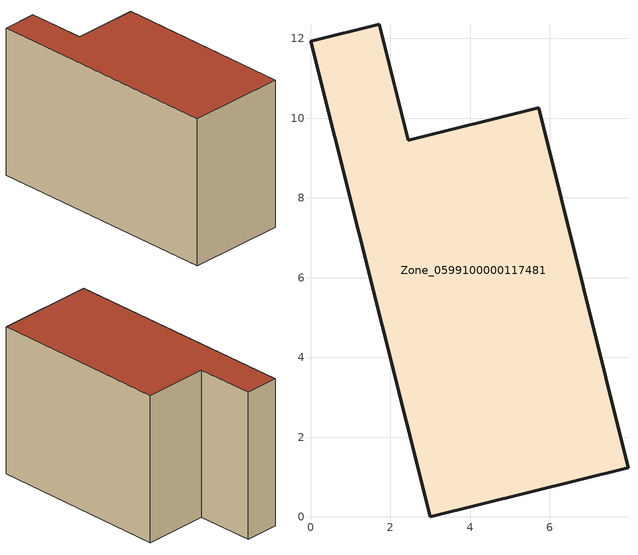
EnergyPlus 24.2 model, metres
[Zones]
Zone_0599100000117481
 floor ground (C_G): 3,0 0,11.93 1.72,12.36 2.45,9.45 5.72,10.26 7.96,1.24 z0
 wall outside (C_F): 3,0 7.96,1.24 5.72,10.26 2.45,9.45 1.72,12.36 0,11.93 3,0 z0:7.74
 roof outside (C_R): 0,11.93 3,0 7.96,1.24 5.72,10.26 2.45,9.45 1.72,12.36 z7.74
[BUILDING]
Pand.0599100000117481: North Axis=0; Terrain=City; Loads Convergence Tolerance Value=0.04; Temperature Convergence Tolerance Value=0.4; Solar Distribution=FullExterior; Maximum Number of Warmup Days=25; Minimum Number of Warmup Days=1
[Site:Location]
Rotterdam.The.Hague.AP_ZH_NLD Design_Conditions: Latitude=51.96; Longitude=4.45; Time Zone=1; Elevation=-4.5
[SITE:GROUNDTEMPERATURE:BUILDINGSURFACE]
18, 18, 18, 18, 18, 18, 18, 18, 18, 18, 18, 18
[MATERIAL] Thermal Absorptance=0.9; Solar Absorptance=0.7; Visible Absorptance=0.7
Name | Roughness | Thickness | Conductivity | Density | Specific Heat
G.TI.1975-1991 | MediumSmooth | 0.15 | 0.288461 | 540 | 1210
F.TI.1975-1991 | Rough | 0.3 | 0.230769 | 1920 | 840
R.TI.1975-1991 | MediumRough | 0.2 | 0.153846 | 1500 | 1000
[CONSTRUCTION]
C_G: G.TI.1975-1991
C_F: F.TI.1975-1991
C_R: R.TI.1975-1991
[ZONE]
Zone_0599100000117481: Type=1; Multiplier=1; Ceiling Height=Autocalculate; Volume=Autocalculate; Floor Area=autocalculate; Part of Total Floor Area=Yes
[ZONEINFILTRATION:DESIGNFLOWRATE]
Infil_Zone_0599100000117481: Zone or ZoneList or Space or SpaceList=Zone_0599100000117481; Schedule=AlwaysOn; Design Flow Rate Calculation Method=Flow/Area; Flow Rate per Floor Area=0.003; Constant Term Coefficient=1; Temperature Term Coefficient=0; Velocity Term Coefficient=0; Velocity Squared Term Coefficient=0
[HVACTEMPLATE:ZONE:IDEALLOADSAIRSYSTEM]
Zone_0599100000117481: Maximum Heating Supply Air Temperature=50; Minimum Cooling Supply Air Temperature=13; Maximum Heating Supply Air Humidity Ratio=0.0156; Minimum Cooling Supply Air Humidity Ratio=0.0077; Heating Limit=NoLimit; Cooling Limit=NoLimit; Dehumidification Control Type=ConstantSensibleHeatRatio; Cooling Sensible Heat Ratio=0.7; Dehumidification Setpoint=60; Humidification Control Type=None; Humidification Setpoint=30; Outdoor Air Method=None; Outdoor Air Flow Rate per Person=0.00944; Outdoor Air Flow Rate per Zone Floor Area=0; Outdoor Air Flow Rate per Zone=0; Demand Controlled Ventilation Type=None; Outdoor Air Economizer Type=NoEconomizer; Heat Recovery Type=None; Sensible Heat Recovery Effectiveness=0.7; Latent Heat Recovery Effectiveness=0.65
[ZONECONTROL:THERMOSTAT]
ThermostatControl_Zone_0599100000117481: Zone or ZoneList=Zone_0599100000117481; Control Type Schedule=DualSetpointControlType; Control 1=Thermostat_Zone_0599100000117481; Temperature Difference Between Cutout And Setpoint=0
[THERMOSTATSETPOINT:DUALSETPOINT]
Thermostat_Zone_0599100000117481: Heating Setpoint Temperature Schedule=HeatingSetpoint_Zone_0599100000117481; Cooling Setpoint Temperature Schedule=CoolingSetpoint_Zone_0599100000117481
[SCHEDULE:COMPACT]
HeatingSetpoint_Zone_0599100000117481: Through: 12/31, For: AllDays, Until: 24:00, 21
CoolingSetpoint_Zone_0599100000117481: Through: 12/31, For: AllDays, Until: 24:00, 24
DualSetpointControlType: Through: 12/31, For: AllDays, Until: 24:00, 4
AlwaysOn: Through: 12/31, For: AllDays, Until: 24:00, 1
